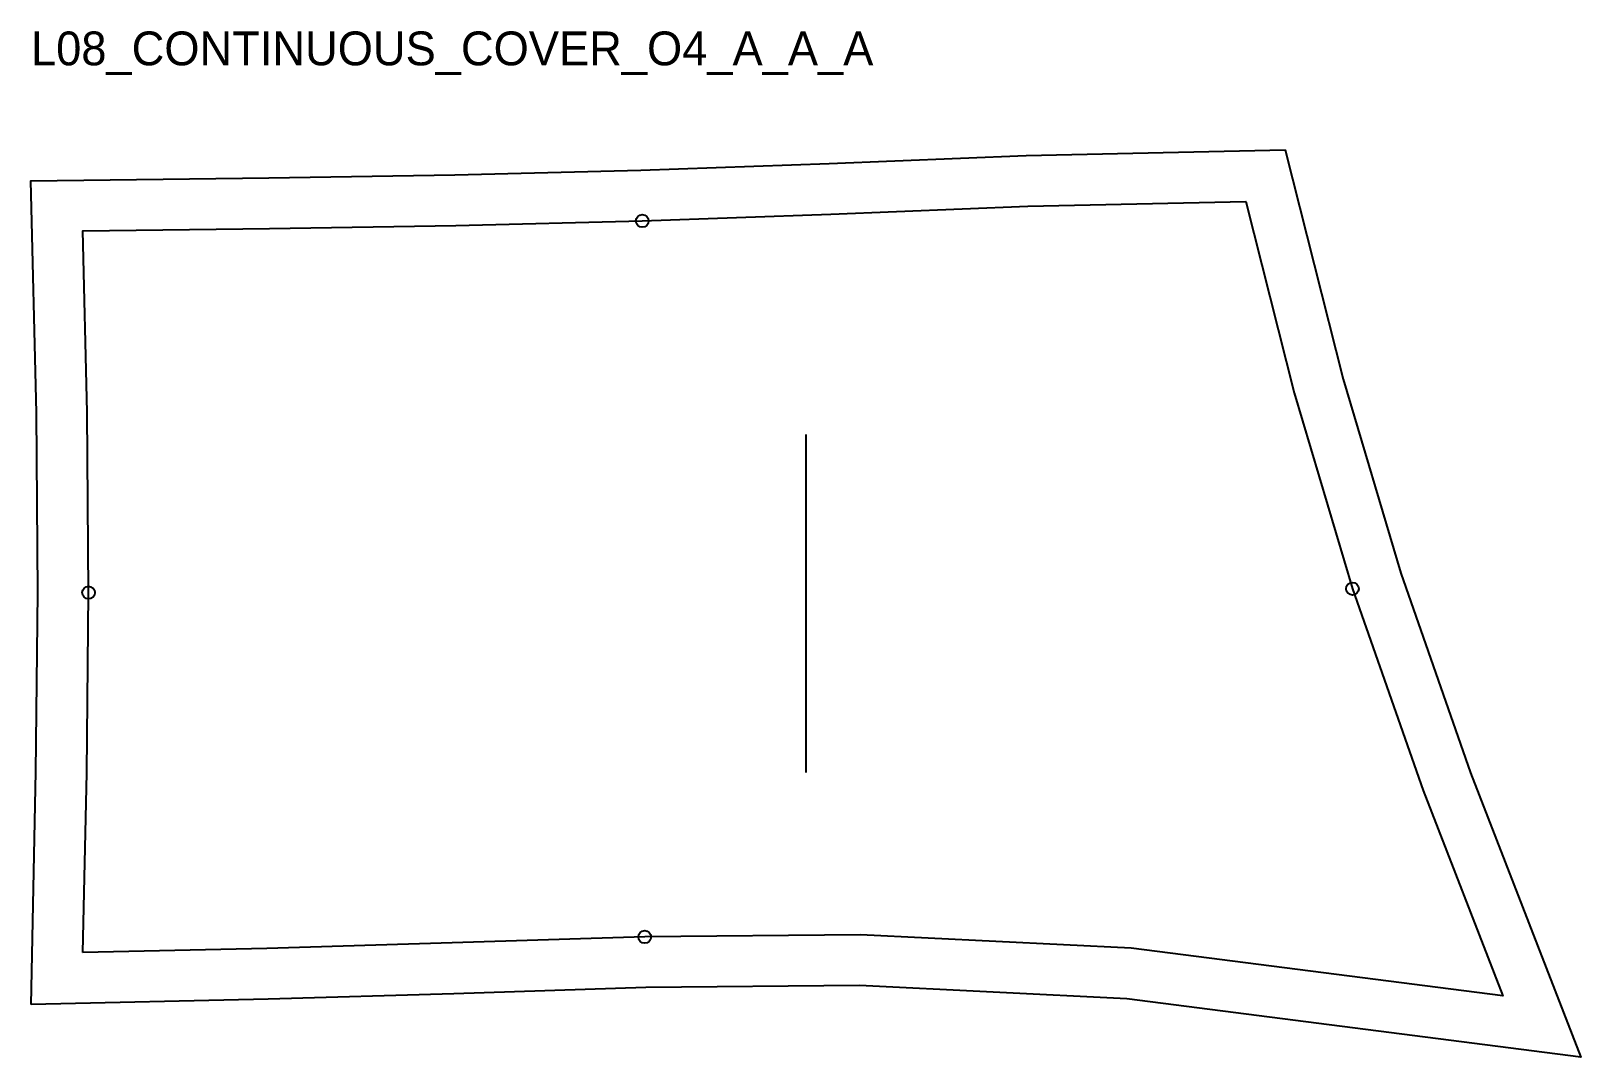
# Model space of a CAD drawing. Header units: millimetres. Extents: x -12 to 354, y -25 to 218.
import ezdxf

# ---------------------------------------------------------------- set-up
doc = ezdxf.new("R2010")
doc.units = ezdxf.units.MM
for name, color, linetype in [('CUT', 1, 'Continuous'), ('GRAIN', 3, 'Continuous'), ('ID', 7, 'Continuous'), ('NOTCH', 2, 'Continuous'), ('SEAM', 5, 'Continuous')]:
    doc.layers.add(name, color=color, linetype=linetype)

msp = doc.modelspace()

# ---------------------------------------------------------------- linework, layer by layer
at = {"layer": 'CUT'}
msp.add_lwpolyline([(-12.26, -12.28), (-11.11, 42.74), (-10.69, 85.2), (-10.96, 127.71), (-12.29, 182.61), (43.92, 183.29), (87.9, 184.01), (131.88, 185.09), (176.4, 186.69), (223, 188.6), (284.22, 189.93), (297.96, 135.65), (311.59, 89.76), (328.11, 42.53), (354.2, -24.72), (246.8, -10.93), (183.62, -7.78), (133.08, -8.29), (87.69, -9.74), (43.81, -11.03), (-12.26, -12.28)], close=True, dxfattribs=at)
at = {"layer": 'GRAIN'}
msp.add_line((170.96, 42.61), (170.96, 122.61), dxfattribs=at)
at = {"layer": 'NOTCH'}
for centre in [(132.24, 173.1), (1.31, 85.18), (300.17, 86.07), (132.83, 3.71)]:
    msp.add_circle(centre, 1.5, dxfattribs=at)
at = {"layer": 'SEAM'}
msp.add_lwpolyline([(0, 0), (0.89, 42.56), (1.31, 85.18), (1.03, 127.89), (0, 170.76), (44.1, 171.29), (88.15, 172.01), (132.24, 173.1), (176.86, 174.69), (223.38, 176.61), (274.93, 177.73), (286.38, 132.46), (300.17, 86.07), (316.85, 38.38), (335.72, -10.25), (247.86, 1.03), (183.85, 4.22), (132.83, 3.71), (87.32, 2.26), (43.5, 0.97)], close=True, dxfattribs=at)

# ---------------------------------------------------------------- texts
at = {"layer": 'ID'}
msp.add_text('L08_CONTINUOUS_COVER_O4_A_A_A', height=8, dxfattribs=at).set_placement((-12.29, 209.93))

doc.saveas('drawing.dxf')
